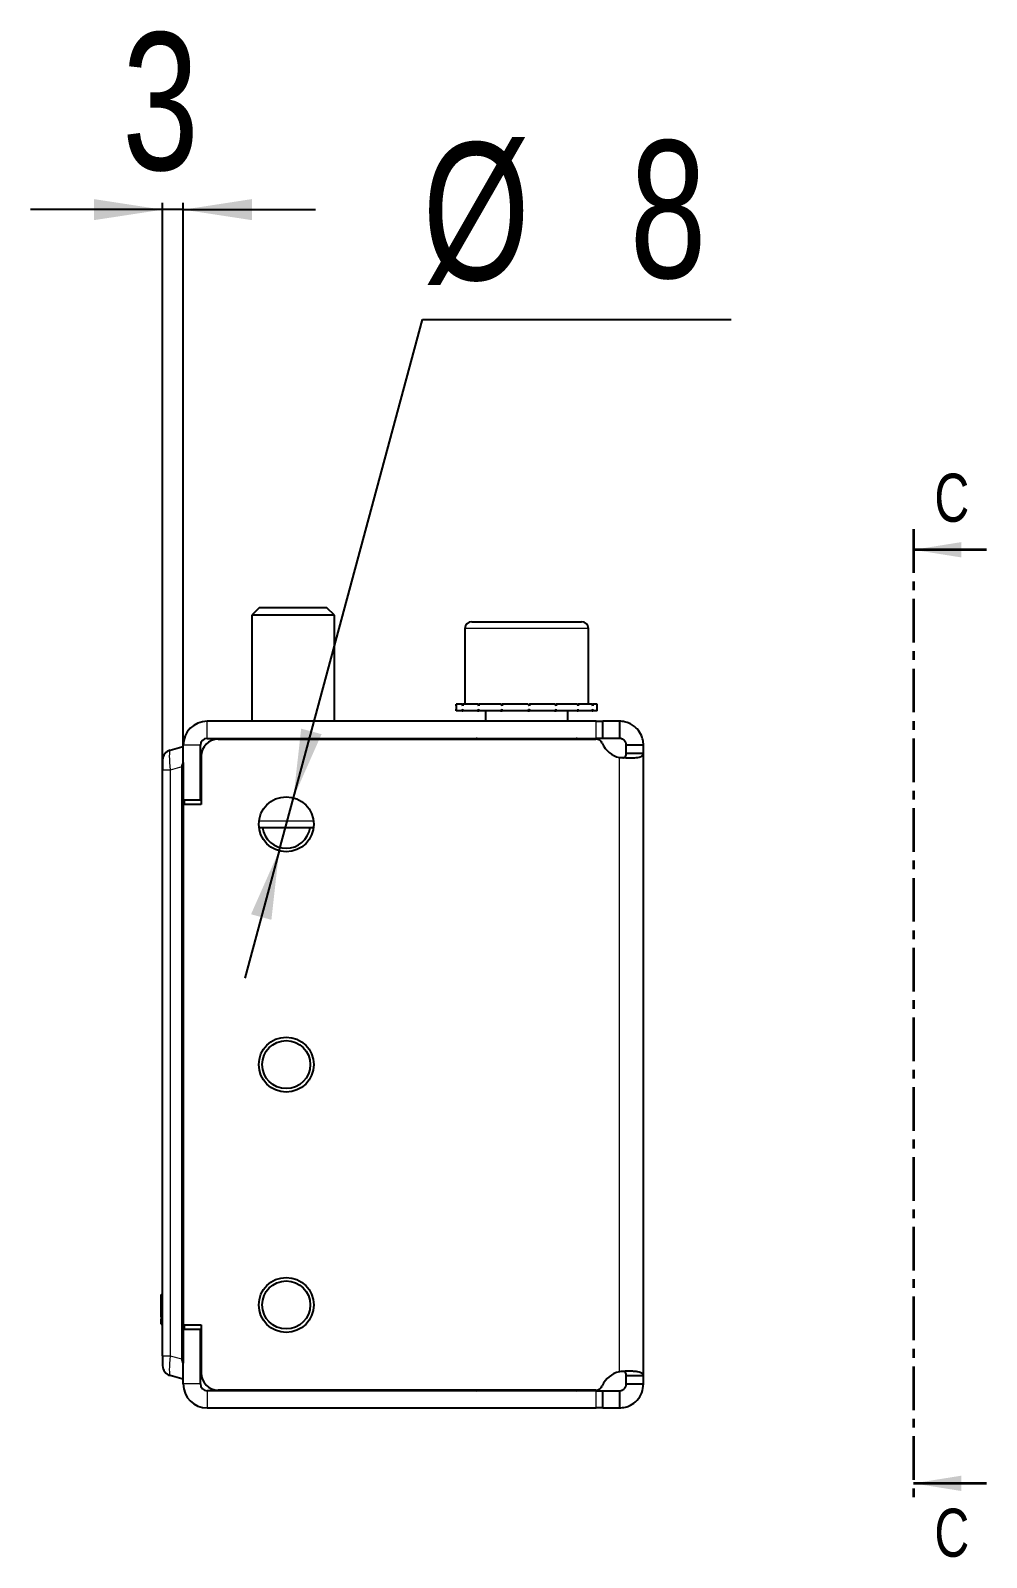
# Model space of a CAD drawing. Header units: millimetres. Extents: x 535 to 4400, y -1571 to 657.
# Drawn here: x 1924.5 to 2063.7, y 126.8 to 349.2 of the extents above; entities that cross this region are included whole.
import ezdxf

# ---------------------------------------------------------------- set-up
doc = ezdxf.new("R2010")
doc.units = ezdxf.units.MM
doc.linetypes.add('CENTER', pattern=[10.16, 6.35, -1.27, 1.27, -1.27])
doc.layers.add('FORMAT', color=7, linetype='Continuous')
doc.styles.add('SLDTEXTSTYLE0', font='TXT', dxfattribs={"width": 0.75})
doc.dimstyles.new('SLDDIMSTYLE1', dxfattribs={"dimtxt": 20, "dimasz": 10, "dimexe": 0, "dimexo": 0.0625, "dimgap": 5, "dimtad": 2, "dimdec": 1, "dimrnd": 1e-09, "dimzin": 12, "dimdsep": 46, "dimtxsty": 'SLDTEXTSTYLE0', "dimsah": 1, "dimcen": 0.09, "dimadec": 0, "dimazin": 3, "dimtfac": 1, "dimtmove": 0, "dimatfit": 0, "dimfxl": 0, "dimfrac": 2, "dimtolj": 1, "dimtzin": 12, "dimarcsym": 0})
doc.dimstyles.new('SLDDIMSTYLE2', dxfattribs={"dimtxt": 20, "dimasz": 10, "dimexe": 0, "dimexo": 0.0625, "dimgap": 5, "dimtad": 0, "dimtih": 1, "dimtoh": 1, "dimdec": 1, "dimrnd": 1e-09, "dimzin": 12, "dimdsep": 46, "dimtxsty": 'SLDTEXTSTYLE0', "dimsah": 1, "dimcen": 0, "dimadec": 0, "dimazin": 3, "dimtfac": 1, "dimtmove": 0, "dimatfit": 3, "dimfxl": 0, "dimfrac": 2, "dimtolj": 1, "dimtzin": 12, "dimarcsym": 0})

# ---------------------------------------------------------------- blocks, each defined once
blk = doc.blocks.new('_D_4')
at = {"layer": 'FORMAT'}
for p, q in [((1943.72, 323.07), (1924.49, 323.07)), ((1943.72, 241.48), (1943.72, 324.07)), ((1946.72, 323.07), (1943.72, 323.07)), ((1946.72, 236.48), (1946.72, 324.07)), ((1946.72, 323.07), (1965.96, 323.07))]:
    blk.add_line(p, q, dxfattribs=at)
for points in [[(1943.72, 323.07), (1933.72, 324.61), (1933.72, 321.54)], [(1946.72, 323.07), (1956.72, 321.54), (1956.72, 324.61)]]:
    blk.add_solid(points, dxfattribs=at)
at = {"layer": 'FORMAT', "insert": (1937.84, 348.86), "char_height": 20, "attachment_point": 1, "style": 'SLDTEXTSTYLE0'}
blk.add_mtext('3', dxfattribs=at)
blk = doc.blocks.new('_D_5')
at = {"layer": 'FORMAT'}
for p, q in [((1962.77, 237.44), (1981.57, 307.05)), ((1981.57, 307.05), (2026.51, 307.05)), ((1960.68, 229.71), (1962.77, 237.44)), ((1960.68, 229.71), (1955.67, 211.15))]:
    blk.add_line(p, q, dxfattribs=at)
for points in [[(1962.77, 237.44), (1966.86, 246.69), (1963.89, 247.49)], [(1960.68, 229.71), (1956.59, 220.46), (1959.56, 219.66)]]:
    blk.add_solid(points, dxfattribs=at)
at = {"layer": 'FORMAT', "char_height": 20, "attachment_point": 1, "style": 'SLDTEXTSTYLE0'}
for s, insert in [('%%c', (1981.57, 332.83)), ('8', (2011.73, 333.13))]:
    blk.add_mtext(s, dxfattribs=dict(at, insert=insert))

msp = doc.modelspace()

# ---------------------------------------------------------------- linework, layer by layer
at = {"color": 7, "linetype": 'CENTER', "lineweight": 35}
msp.add_line((2053.02, 276.54), (2053.02, 134.59), dxfattribs=at)
at = {"color": 7, "linetype": 'Continuous', "lineweight": 35}
for p, q in [((2063.66, 273.54), (2053.02, 273.54)), ((2063.66, 137.59), (2053.02, 137.59))]:
    msp.add_line(p, q, dxfattribs=at)
at = {"color": 7, "linetype": 'Continuous', "lineweight": 25}
for p, q in [((1957.8, 265.07), (1956.72, 264)), ((1967.65, 265.07), (1957.8, 265.07)), ((1968.72, 264), (1967.65, 265.07)), ((1956.72, 264), (1956.72, 248.57)), ((1968.72, 264), (1956.72, 264)), ((1968.72, 248.57), (1968.72, 264)), ((1988.72, 263.07), (2004.72, 263.07)), ((1987.72, 262.07), (1987.72, 251.07)), ((2005.72, 251.07), (2005.72, 262.07)), ((1986.47, 251.07), (1986.47, 250.07)), ((1986.48, 251.07), (1986.48, 250.82)), ((1987.31, 251.07), (1986.48, 251.07)), ((1986.48, 251.07), (1986.48, 251.07)), ((1986.48, 250.07), (1986.48, 250.32)), ((1987.31, 250.07), (1986.48, 250.07)), ((1986.48, 250.07), (1986.48, 250.07)), ((1987.31, 251.07), (1987.41, 251.07)), ((1987.31, 250.07), (1987.41, 250.07)), ((1987.41, 251.07), (1987.41, 250.82)), ((1989.58, 251.07), (1987.41, 251.07)), ((1987.41, 250.07), (1987.41, 250.32)), ((1989.58, 250.07), (1987.41, 250.07)), ((1989.58, 251.07), (1989.76, 251.07)), ((1989.58, 250.07), (1989.76, 250.07)), ((1989.76, 251.07), (1989.76, 250.82)), ((1992.93, 251.07), (1989.76, 251.07)), ((1989.76, 250.07), (1989.76, 250.32)), ((1992.93, 250.07), (1989.76, 250.07)), ((1990.72, 250.07), (1990.72, 248.57)), ((1992.93, 251.07), (1993.17, 251.07)), ((1992.93, 250.07), (1993.17, 250.07)), ((1993.17, 251.07), (1993.17, 250.82)), ((1996.87, 251.07), (1993.17, 251.07)), ((1993.17, 250.07), (1993.17, 250.32)), ((1996.87, 250.07), (1993.17, 250.07)), ((1996.87, 251.07), (1996.94, 251.07)), ((1996.87, 250.07), (1997.02, 250.07)), ((1997.02, 250.07), (1997.12, 250.07)), ((1997.07, 251.07), (1997.12, 251.07)), ((1997.12, 251.07), (1997.12, 250.82)), ((2000.78, 251.07), (1997.12, 251.07)), ((1997.12, 250.07), (1997.12, 250.32)), ((2000.78, 250.07), (1997.12, 250.07)), ((2000.78, 251.07), (2001.01, 251.07)), ((2000.78, 250.07), (2001.01, 250.07)), ((2001.01, 251.07), (2001.01, 250.82)), ((2004.07, 251.07), (2001.01, 251.07)), ((2001.01, 250.07), (2001.01, 250.32)), ((2004.07, 250.07), (2001.01, 250.07)), ((2002.72, 248.57), (2002.72, 250.07)), ((2004.07, 251.07), (2004.24, 251.07)), ((2004.07, 250.07), (2004.24, 250.07)), ((2004.24, 251.07), (2004.24, 250.82)), ((2006.25, 251.07), (2004.24, 251.07)), ((2004.24, 250.07), (2004.24, 250.32)), ((2006.25, 250.07), (2004.24, 250.07)), ((2006.25, 251.07), (2006.34, 251.07)), ((2006.25, 250.07), (2006.34, 250.07)), ((2006.34, 251.07), (2006.34, 250.82)), ((2006.97, 251.07), (2006.34, 251.07)), ((2006.34, 250.07), (2006.34, 250.32)), ((2006.97, 250.07), (2006.34, 250.07)), ((2006.97, 250.07), (2006.97, 251.07)), ((2006.82, 248.57), (1950.22, 248.57)), ((2006.82, 248.57), (2007.82, 248.57)), ((2007.82, 246.07), (2007.82, 248.57)), ((2010.22, 248.57), (2007.82, 248.57)), ((2010.22, 248.57), (2010.22, 246.07)), ((1944.84, 244.37), (1946.52, 244.82)), ((1946.52, 244.82), (1946.72, 244.82)), ((1946.72, 237.12), (1946.72, 245.07)), ((1949.22, 237.12), (1949.22, 245.07)), ((1950.22, 246.07), (2006.82, 246.07)), ((1951.82, 245.97), (2006.8, 245.97)), ((1952.47, 246.07), (1952.47, 245.97)), ((1952.77, 246.07), (1952.77, 245.97)), ((1954.45, 246.07), (1954.45, 245.97)), ((1957.4, 246.07), (1957.4, 245.97)), ((1961.16, 246.07), (1961.16, 245.97)), ((1965.15, 246.07), (1965.15, 245.97)), ((1968.78, 246.07), (1968.78, 245.97)), ((1971.48, 246.07), (1971.48, 245.97)), ((1972.85, 246.07), (1972.85, 245.97)), ((1972.97, 245.97), (1972.97, 246.07)), ((2007.82, 246.07), (2006.82, 246.07)), ((2010.22, 246.07), (2007.82, 246.07)), ((2013.72, 245.07), (2011.22, 245.07)), ((2011.22, 243.85), (2011.22, 245.07)), ((2013.72, 243.85), (2013.72, 245.07)), ((1943.72, 242.92), (1943.72, 241.47)), ((1946.72, 242.55), (1946.72, 155.1)), ((1949.32, 243.47), (1949.32, 236.47)), ((2013.72, 243.85), (2011.22, 243.85)), ((2013.72, 153.3), (2013.72, 243.85)), ((1943.72, 167.03), (1943.72, 241.47)), ((1946.52, 241.93), (1946.52, 155.72)), ((1949.32, 238.05), (1949.22, 237.84)), ((1946.72, 237.12), (1949.22, 237.12)), ((1946.72, 160.67), (1946.72, 236.47)), ((1949.32, 236.47), (1946.72, 236.47)), ((1965.69, 233.07), (1957.76, 233.07)), ((1943.72, 158.82), (1943.72, 167.03)), ((1943.52, 165.08), (1943.72, 165.08)), ((1943.52, 164.73), (1943.72, 164.73)), ((1943.52, 164), (1943.52, 164.73)), ((1943.52, 164), (1943.72, 164)), ((1943.52, 163.05), (1943.52, 163.16)), ((1943.52, 161.6), (1943.72, 161.6)), ((1943.52, 161.06), (1943.52, 161.6)), ((1943.52, 161.06), (1943.72, 161.06)), ((1943.52, 160.77), (1943.72, 160.77)), ((1946.72, 160.67), (1949.32, 160.67)), ((1949.32, 160.67), (1949.32, 153.67)), ((1943.72, 156.17), (1943.72, 158.82)), ((1946.72, 152.07), (1946.72, 160.02)), ((1946.72, 160.02), (1949.22, 160.02)), ((1949.22, 152.07), (1949.22, 160.02)), ((1949.32, 159.6), (1949.22, 159.81)), ((1943.72, 156.17), (1943.72, 154.73)), ((1946.52, 152.82), (1944.84, 153.28)), ((1946.72, 152.82), (1946.52, 152.82)), ((2011.22, 153.3), (2013.72, 153.3)), ((2011.22, 152.07), (2011.22, 153.3)), ((2011.22, 152.07), (2013.72, 152.07)), ((2013.72, 152.07), (2013.72, 153.3)), ((2006.82, 151.07), (1950.22, 151.07)), ((2006.8, 151.17), (1951.82, 151.17)), ((2006.82, 151.07), (2007.82, 151.07)), ((2007.82, 148.57), (2007.82, 151.07)), ((2007.82, 151.07), (2010.22, 151.07)), ((2010.22, 151.07), (2010.47, 151.11)), ((2010.22, 151.07), (2010.22, 148.57)), ((1950.22, 148.57), (2006.82, 148.57)), ((2007.82, 148.57), (2006.82, 148.57)), ((2007.82, 148.57), (2010.22, 148.57))]:
    msp.add_line(p, q, dxfattribs=at)
at = {"color": 8, "linetype": 'Continuous', "lineweight": 18}
for p, q in [((2005.72, 262.07), (1987.72, 262.07)), ((1950.22, 246.07), (1950.22, 248.57)), ((2006.82, 246.07), (2006.82, 248.57)), ((1949.22, 245.07), (1946.72, 245.07)), ((2010.22, 153.85), (2010.22, 243.3)), ((1944.84, 241.47), (1943.72, 241.47)), ((1946.52, 241.93), (1944.84, 241.47)), ((1944.84, 241.47), (1944.84, 156.17)), ((1946.92, 237.12), (1946.92, 236.47)), ((1957.76, 234.07), (1965.69, 234.07)), ((1943.52, 162.88), (1943.72, 162.88)), ((1946.92, 160.67), (1946.92, 160.02)), ((1943.72, 156.17), (1944.84, 156.17)), ((1944.84, 156.17), (1946.52, 155.72)), ((1949.22, 152.07), (1946.72, 152.07)), ((1950.22, 151.07), (1950.22, 148.57)), ((2006.82, 148.57), (2006.82, 151.07))]:
    msp.add_line(p, q, dxfattribs=at)
at = {"color": 7, "linetype": 'Continuous', "lineweight": 25}
for centre, radius in [((1961.72, 233.57), 4), ((1961.72, 198.57), 4), ((1961.72, 198.57), 3.5), ((1961.72, 163.57), 4), ((1961.72, 163.57), 3.5)]:
    msp.add_circle(centre, radius, dxfattribs=at)
for centre, radius, start, end in [((1988.72, 262.07), 1, 90, 180), ((2004.72, 262.07), 1, 0, 90), ((1950.22, 245.07), 3.5, 90, 180), ((1950.22, 245.07), 1, 90, 180), ((1951.82, 243.47), 2.5, 90, 180), ((1989.37, 245.72), 0.35, 45.5847, 90), ((2004.07, 245.72), 0.35, 90, 134.4153), ((2006.8, 244.97), 1, 22.8854, 90), ((2010.95, 246.72), 3.5, 202.8854, 258.1052), ((1945.22, 242.92), 1.5, 105, 180), ((1961.72, 233.57), 3.5, 188.2132, 351.7868), ((1945.22, 154.73), 1.5, 180, 255), ((1951.82, 153.67), 2.5, 180, 270), ((2010.95, 150.42), 3.5, 101.8948, 157.1146), ((1950.22, 152.07), 3.5, 180, 270), ((1950.22, 152.07), 1, 180, 270), ((2006.8, 152.17), 1, 270, 337.1146), ((1989.37, 151.42), 0.35, 270, 314.4153), ((2004.07, 151.42), 0.35, 225.5847, 270)]:
    msp.add_arc(centre, radius, start, end, dxfattribs=at)
at = {"color": 8, "linetype": 'Continuous', "lineweight": 18}
for centre, major_axis, start_param, end_param in [((1945.22, 241.37), (-0.38, 3), 0.016741, 1.520499), ((1945.22, 156.28), (0.38, 3), 1.621093, 3.124852)]:
    msp.add_ellipse(centre, major_axis=major_axis, ratio=0.123038, start_param=start_param, end_param=end_param, dxfattribs=at)
at = {"color": 7, "linetype": 'Continuous', "lineweight": 25}
for centre, major_axis, start_param, end_param in [((1958.12, 244.82), (-11.57, -3.1), 6.030113, 6.216148), ((1958.12, 152.82), (-11.57, 3.1), 0.067037, 0.253072)]:
    msp.add_ellipse(centre, major_axis=major_axis, ratio=0.250563, start_param=start_param, end_param=end_param, dxfattribs=at)
for points, knots in [([(1986.48, 250.82), (1986.48, 250.87), (1986.48, 250.93), (1986.48, 251.01), (1986.48, 251.05), (1986.48, 251.07)], [0, 0, 0, 0, 0.499981, 0.749988, 1, 1, 1, 1]), ([(1986.48, 250.07), (1986.48, 250.1), (1986.48, 250.14), (1986.48, 250.22), (1986.48, 250.28), (1986.48, 250.32)], [0, 0, 0, 0, 0.2501401, 0.5002802, 1, 1, 1, 1]), ([(1987.41, 250.82), (1987.39, 250.87), (1987.37, 250.93), (1987.33, 251.01), (1987.32, 251.05), (1987.31, 251.07)], [0, 0, 0, 0, 0.4999808, 0.7499881, 1, 1, 1, 1]), ([(1987.31, 250.07), (1987.32, 250.1), (1987.33, 250.14), (1987.37, 250.22), (1987.39, 250.28), (1987.41, 250.32)], [0, 0, 0, 0, 0.25014, 0.50028, 1, 1, 1, 1]), ([(1989.76, 250.82), (1989.73, 250.87), (1989.68, 250.93), (1989.62, 251.01), (1989.59, 251.05), (1989.58, 251.07)], [0, 0, 0, 0, 0.4999808, 0.7499881, 1, 1, 1, 1]), ([(1989.58, 250.07), (1989.59, 250.1), (1989.62, 250.14), (1989.68, 250.22), (1989.73, 250.28), (1989.76, 250.32)], [0, 0, 0, 0, 0.25014, 0.50028, 1, 1, 1, 1]), ([(1993.17, 250.82), (1993.13, 250.87), (1993.07, 250.93), (1992.99, 251.01), (1992.95, 251.05), (1992.93, 251.07)], [0, 0, 0, 0, 0.4999808, 0.7499881, 1, 1, 1, 1]), ([(1992.93, 250.07), (1992.95, 250.1), (1992.99, 250.14), (1993.07, 250.22), (1993.13, 250.28), (1993.17, 250.32)], [0, 0, 0, 0, 0.25014, 0.50028, 1, 1, 1, 1]), ([(1997.12, 250.82), (1997.07, 250.87), (1997.01, 250.93), (1996.93, 251.01), (1996.89, 251.05), (1996.87, 251.07)], [0, 0, 0, 0, 0.499981, 0.749988, 1, 1, 1, 1]), ([(1996.87, 250.07), (1996.89, 250.1), (1996.93, 250.14), (1997.01, 250.22), (1997.07, 250.28), (1997.12, 250.32)], [0, 0, 0, 0, 0.25014, 0.50028, 1, 1, 1, 1]), ([(1997.12, 250.82), (1997.1, 250.9), (1997.07, 251.03), (1997.03, 251.06), (1997.02, 251.07)], [0, 0, 0, 0, 0.561794, 1, 1, 1, 1]), ([(1997.12, 250.32), (1997.1, 250.25), (1997.07, 250.12), (1997.03, 250.09), (1997.02, 250.07)], [0, 0, 0, 0, 0.561794, 1, 1, 1, 1]), ([(2001.01, 250.82), (2000.97, 250.87), (2000.91, 250.93), (2000.83, 251.01), (2000.8, 251.05), (2000.78, 251.07)], [0, 0, 0, 0, 0.499981, 0.749988, 1, 1, 1, 1]), ([(2000.78, 250.07), (2000.8, 250.1), (2000.83, 250.14), (2000.91, 250.22), (2000.97, 250.28), (2001.01, 250.32)], [0, 0, 0, 0, 0.25014, 0.50028, 1, 1, 1, 1]), ([(2004.24, 250.82), (2004.22, 250.87), (2004.17, 250.93), (2004.11, 251.01), (2004.09, 251.05), (2004.07, 251.07)], [0, 0, 0, 0, 0.499981, 0.749988, 1, 1, 1, 1]), ([(2004.07, 250.07), (2004.09, 250.1), (2004.11, 250.14), (2004.17, 250.22), (2004.22, 250.28), (2004.24, 250.32)], [0, 0, 0, 0, 0.25014, 0.50028, 1, 1, 1, 1]), ([(2006.34, 250.82), (2006.32, 250.87), (2006.3, 250.93), (2006.27, 251.01), (2006.26, 251.05), (2006.25, 251.07)], [0, 0, 0, 0, 0.499981, 0.749988, 1, 1, 1, 1]), ([(2006.25, 250.07), (2006.26, 250.1), (2006.27, 250.14), (2006.3, 250.22), (2006.32, 250.28), (2006.34, 250.32)], [0, 0, 0, 0, 0.25014, 0.50028, 1, 1, 1, 1]), ([(2013.72, 245.07), (2013.71, 245.33), (2013.68, 245.83), (2013.39, 246.65), (2012.93, 247.36), (2012.3, 247.92), (2011.69, 248.28), (2010.98, 248.53), (2010.48, 248.56), (2010.22, 248.57)], [0, 0, 0, 0, 0.144067, 0.271276, 0.474907, 0.597997, 0.726338, 0.860245, 1, 1, 1, 1]), ([(1952.73, 245.97), (1952.73, 245.99), (1952.72, 246.02), (1952.72, 246.05), (1952.71, 246.07)], [0, 0, 0, 0, 0.374848, 1, 1, 1, 1]), ([(1954.37, 245.97), (1954.36, 245.99), (1954.34, 246.02), (1954.32, 246.05), (1954.31, 246.07)], [0, 0, 0, 0, 0.374848, 1, 1, 1, 1]), ([(1957.27, 245.97), (1957.26, 245.99), (1957.23, 246.02), (1957.21, 246.05), (1957.19, 246.07)], [0, 0, 0, 0, 0.374848, 1, 1, 1, 1]), ([(1961.01, 245.97), (1961, 245.99), (1960.97, 246.02), (1960.93, 246.05), (1960.91, 246.07)], [0, 0, 0, 0, 0.374848, 1, 1, 1, 1]), ([(1965.01, 245.97), (1965, 245.99), (1964.96, 246.02), (1964.93, 246.05), (1964.91, 246.07)], [0, 0, 0, 0, 0.374848, 1, 1, 1, 1]), ([(1968.66, 245.97), (1968.65, 245.99), (1968.62, 246.02), (1968.59, 246.05), (1968.58, 246.07)], [0, 0, 0, 0, 0.374848, 1, 1, 1, 1]), ([(1971.41, 245.97), (1971.4, 245.99), (1971.38, 246.02), (1971.36, 246.05), (1971.35, 246.07)], [0, 0, 0, 0, 0.374848, 1, 1, 1, 1]), ([(1972.83, 245.97), (1972.83, 245.99), (1972.82, 246.02), (1972.82, 246.05), (1972.81, 246.07)], [0, 0, 0, 0, 0.374848, 1, 1, 1, 1]), ([(2011.22, 245.07), (2011.21, 245.21), (2011.19, 245.4), (2011.06, 245.63), (2010.96, 245.76), (2010.82, 245.89), (2010.64, 245.99), (2010.44, 246.06), (2010.3, 246.07), (2010.22, 246.07)], [0, 0, 0, 0, 0.294103, 0.406373, 0.497014, 0.611853, 0.731691, 0.860101, 1, 1, 1, 1]), ([(2010.22, 243.3), (2010.54, 243.28), (2011.13, 243.26), (2012.08, 243.24), (2012.94, 243.28), (2013.6, 243.5), (2013.68, 243.73), (2013.72, 243.85)], [0, 0, 0, 0, 0.1708405, 0.3192172, 0.5481031, 0.7678223, 1, 1, 1, 1]), ([(2010.71, 243.25), (2010.77, 243.25), (2010.87, 243.26), (2011, 243.31), (2011.1, 243.4), (2011.2, 243.56), (2011.22, 243.73), (2011.22, 243.85)], [0, 0, 0, 0, 0.158762, 0.29361, 0.44482, 0.611559, 1, 1, 1, 1]), ([(1943.52, 164.73), (1943.52, 164.84), (1943.52, 165.05), (1943.52, 165.07), (1943.52, 165.08)], [0, 0, 0, 0, 0.5368, 1, 1, 1, 1]), ([(1943.52, 162.88), (1943.52, 163.04), (1943.52, 163.38), (1943.52, 163.8), (1943.52, 163.99), (1943.52, 164.07)], [0, 0, 0, 0, 0.346986, 0.702168, 1, 1, 1, 1]), ([(1943.52, 161.73), (1943.52, 161.76), (1943.52, 161.88), (1943.52, 162.29), (1943.52, 162.68), (1943.52, 162.88)], [0, 0, 0, 0, 0.136302, 0.576865, 1, 1, 1, 1]), ([(1943.52, 160.77), (1943.52, 160.78), (1943.52, 160.81), (1943.52, 160.99), (1943.52, 161.06)], [0, 0, 0, 0, 0.577653, 1, 1, 1, 1]), ([(2013.72, 153.3), (2013.67, 153.42), (2013.58, 153.64), (2013.02, 153.83), (2012.42, 153.9), (2011.78, 153.92), (2011.04, 153.91), (2010.5, 153.87), (2010.22, 153.85)], [0, 0, 0, 0, 0.254149, 0.448213, 0.574908, 0.708872, 0.850468, 1, 1, 1, 1]), ([(2011.22, 153.3), (2011.21, 153.42), (2011.19, 153.62), (2011.04, 153.83), (2010.91, 153.87), (2010.86, 153.89)], [0, 0, 0, 0, 0.488232, 0.819706, 1, 1, 1, 1]), ([(2010.22, 151.07), (2010.31, 151.08), (2010.46, 151.09), (2010.67, 151.17), (2010.84, 151.28), (2010.97, 151.4), (2011.08, 151.54), (2011.2, 151.77), (2011.21, 151.95), (2011.22, 152.07)], [0, 0, 0, 0, 0.1567865, 0.2908092, 0.4035006, 0.4972984, 0.6071328, 0.7261813, 1, 1, 1, 1]), ([(2010.22, 148.57), (2010.52, 148.6), (2011.07, 148.64), (2011.97, 148.99), (2012.86, 149.66), (2013.58, 150.77), (2013.68, 151.63), (2013.72, 152.07)], [0, 0, 0, 0, 0.16069, 0.301312, 0.521951, 0.753573, 1, 1, 1, 1])]:
    msp.add_open_spline(points, degree=3, knots=knots, dxfattribs=at)
at = {"color": 7, "linetype": 'Continuous', "lineweight": 35}
for points in [[(2053.02, 273.54), (2060.02, 272.42), (2060.02, 274.66)], [(2053.02, 137.59), (2060.02, 136.47), (2060.02, 138.71)]]:
    msp.add_solid(points, dxfattribs=at)

# ---------------------------------------------------------------- texts
at = {"color": 7, "linetype": 'Continuous', "char_height": 7, "attachment_point": 1, "style": 'SLDTEXTSTYLE0'}
for insert in [(2056.08, 284.62), (2056.08, 133.9)]:
    msp.add_mtext('C', dxfattribs=dict(at, insert=insert))

# ---------------------------------------------------------------- dimensions: what is measured, and where the dimension line sits
at = {"layer": 'FORMAT'}
dim = msp.add_linear_dim(base=(1943.72, 323.07), p1=(1946.72, 236.47), p2=(1943.72, 241.47), dimstyle='SLDDIMSTYLE1', dxfattribs=at)
dim.commit()
dim.dimension.update_dxf_attribs({"geometry": '_D_4', "text_midpoint": (1945.22, 323.07), "dimtype": 160})
dim = msp.add_diameter_dim_2p(p1=(1962.77, 237.44), p2=(1960.68, 229.71), dimstyle='SLDDIMSTYLE2', dxfattribs=at)
dim.commit()
dim.dimension.update_dxf_attribs({"geometry": '_D_5', "text_midpoint": (2004.04, 323.07), "dimtype": 163})

doc.saveas('drawing.dxf')
